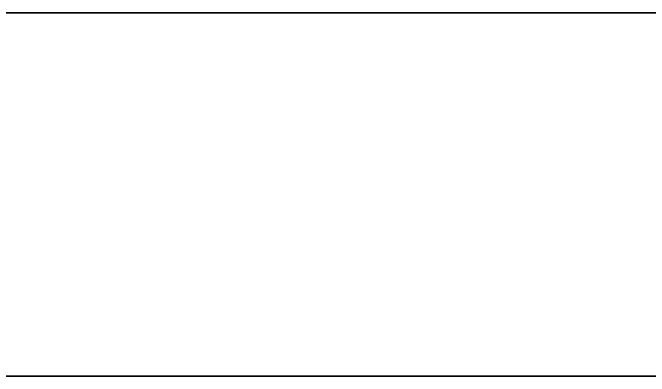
# Model space of a CAD drawing. Header units: millimetres. Extents: x -5 to 3200, y -1375 to 0.
# Drawn here: x 1573.8 to 1692.2, y -117.5 to -50 of the extents above; entities that cross this region are included whole.
import ezdxf

# ---------------------------------------------------------------- set-up
doc = ezdxf.new("R2010")
doc.units = ezdxf.units.MM
for name, color, linetype in [('IQ_200_2D', 1, 'Continuous'), ('IQ_200_3D', 1, 'Continuous'), ('IQ_204_2D', 7, 'Continuous')]:
    doc.layers.add(name, color=color, linetype=linetype)

msp = doc.modelspace()

# ---------------------------------------------------------------- linework, layer by layer
at = {"layer": 'IQ_200_2D'}
msp.add_lwpolyline([(0, -50), (2900, -50), (2900, -845), (1693, -845), (1693, -879), (1207, -879), (1207, -845), (0, -845), (0, -50)], dxfattribs=at)
at = {"layer": 'IQ_200_3D'}
for points in [[(2895, -117.5, 188), (565, -117.5, 188), (565, -50, 188), (2895, -50, 188)], [(2895, -50, 188), (565, -50, 188), (565, -50, 1785), (2895, -50, 1785)], [(2895, -50, 1785), (565, -50, 1785), (565, -782.5, 1785), (2895, -782.5, 1785)]]:
    msp.add_3dface(points, dxfattribs=at)
at = {"layer": 'IQ_204_2D'}
msp.add_line((0, -117.5), (2900, -117.5), dxfattribs=at)

doc.saveas('drawing.dxf')
